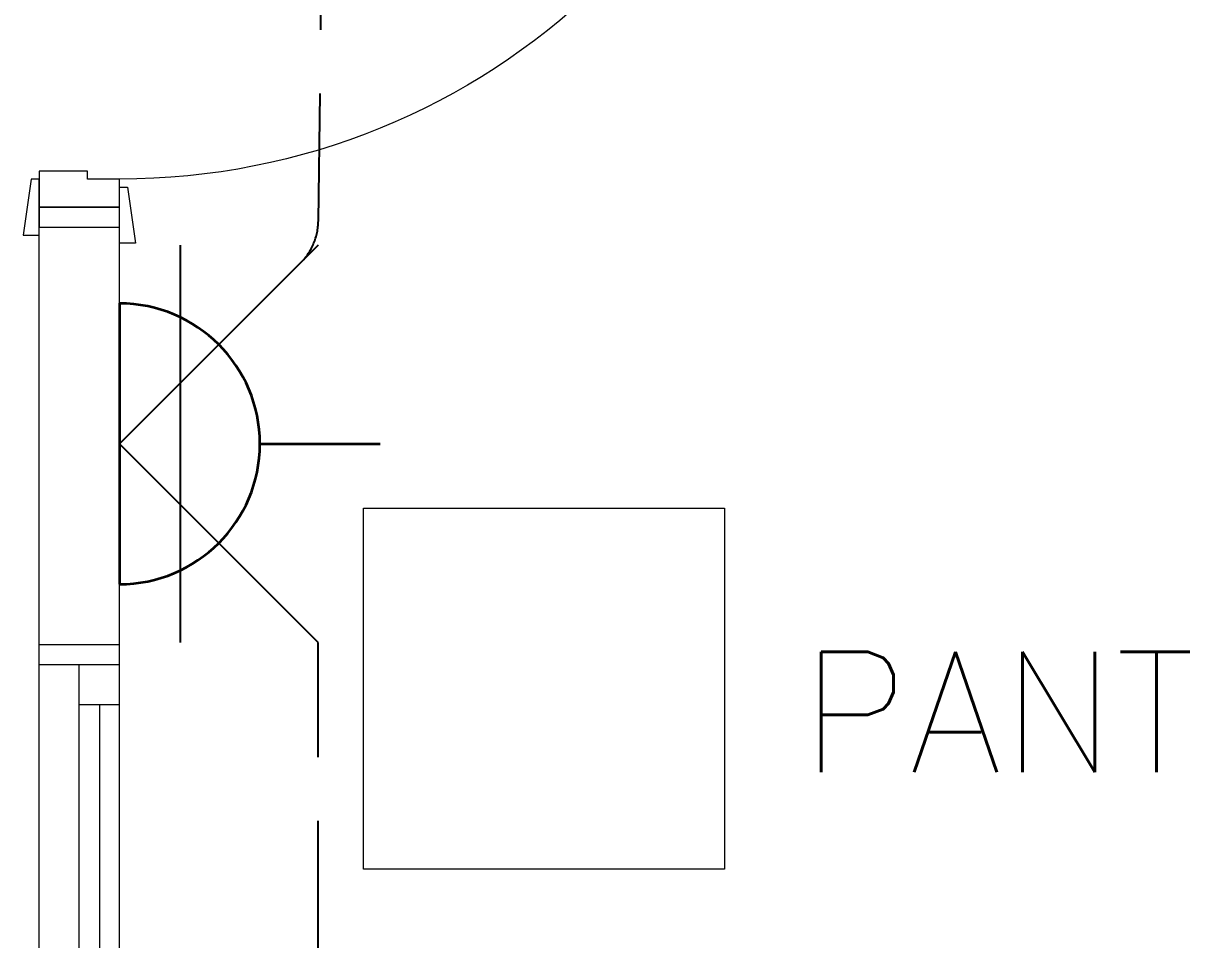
# Model space of a CAD drawing. Header units: inches. Extents: x -12418 to 57169, y -29325 to 19878.
# Drawn here: x 10378 to 11822, y -6716 to -5573 of the extents above; entities that cross this region are included whole.
import ezdxf
from ezdxf.enums import TextEntityAlignment as Align

# ---------------------------------------------------------------- set-up
doc = ezdxf.new("R2010")
doc.units = ezdxf.units.IN
doc.header["$LTSCALE"] = 25
doc.header["$MEASUREMENT"] = 0
doc.linetypes.add('DASHDOT', pattern=[25.4, 12.7, -6.35, 0, -6.35])
doc.linetypes.add('HIDDEN', pattern=[9.525, 6.35, -3.175])
doc.layers.get('0').update_dxf_attribs({"color": 8})
doc.layers.get('Defpoints').update_dxf_attribs({"color": 8})
for name, color, linetype, lineweight in [('00-Ground Floor$0$72_EGR_BASE_TEXT', 252, 'Continuous', 5), ('00-Ground Floor$0$Aluminum', 251, 'Continuous', 5), ('00-Ground Floor$0$LOADING', 253, 'Continuous', 5), ('00-Ground Floor$0$Walls', 251, 'Continuous', 5), ('00-Ground Floor$0$Wooden Joinery', 251, 'Continuous', 5), ('E-LITE-CLNG-CNDT', 6, 'DASHDOT', 35), ('E-LITE-EXIT-NUMB', 6, 'Continuous', 25), ('E-POWR-FLOR-CNDT', 6, 'HIDDEN', 25), ('E-POWR-WALL @ 100', 4, 'Continuous', 35)]:
    doc.layers.add(name, color=color, linetype=linetype, lineweight=lineweight)
doc.styles.add('00-Ground Floor$0$SIMPLEX', font='SIMPLEX.shx', dxfattribs={"height": 150})
doc.styles.add('DC_Simplex', font='SIMPLEX.shx', dxfattribs={"width": 0.7})

# ---------------------------------------------------------------- blocks, each defined once
blk = doc.blocks.new('00-Ground Floor$0$A$C72370EFE')
at = {"layer": '00-Ground Floor$0$Wooden Joinery'}
for p, q in [((-0.01, -0.04), (-0.02, -0.04)), ((-0.01, -0.03), (-0.01, -0.07)), ((0, -0.03), (-0.01, -0.03)), ((0.04, -0.03), (0.05, -0.03)), ((0.05, -0.03), (0.05, -0.07)), ((0.05, -0.04), (0.06, -0.04)), ((-0.05, -0.07), (-0.05, -0.16)), ((-0.03, -0.07), (-0.03, -0.16)), ((-0.01, -0.06), (-0.02, -0.06)), ((0, -0.07), (-0.01, -0.07)), ((0.04, -0.07), (0.05, -0.07)), ((0.05, -0.06), (0.06, -0.06)), ((0.07, -0.07), (0.07, -0.16)), ((0.09, -0.07), (0.09, -0.16)), ((-0.01, -0.17), (-0.02, -0.17)), ((-0.01, -0.17), (-0.01, -0.19)), ((0.05, -0.17), (0.06, -0.17)), ((0.05, -0.17), (0.05, -0.19)), ((-0.01, -0.19), (-0.02, -0.19)), ((0.05, -0.19), (0.06, -0.19))]:
    blk.add_line(p, q, dxfattribs=at)
for centre, radius, start, end in [((-0.02, -0.07), 0.03, 90, 180), ((0.06, -0.07), 0.03, 0, 90), ((-0.02, -0.07), 0.01, 90, 180), ((0.06, -0.07), 0.01, 0, 90), ((-0.02, -0.16), 0.03, 180, 270), ((-0.02, -0.16), 0.01, 180, 270), ((0.06, -0.16), 0.01, 270, 0), ((0.06, -0.16), 0.03, 270, 0)]:
    blk.add_arc(centre, radius, start, end, dxfattribs=at)
blk = doc.blocks.new('00-Ground Floor$0$A$C5DAD61B4')
at = {"layer": '00-Ground Floor$0$Wooden Joinery'}
for points in [[(80, 959.1), (80, 969.1), (10, 979.1), (10, 959.1)], [(940, 959.1), (940, 969.1), (1010, 979.1), (1010, 959.1)], [(70, 859.1), (70, 849.1), (0, 839.1), (0, 859.1)], [(120, 859.1), (120, 0), (80, 0), (80, 859.1)], [(950, 859.1), (950, 849.1), (1020, 839.1), (1020, 859.1)]]:
    blk.add_lwpolyline(points, close=True, dxfattribs=at)
for points in [[(45, 859.1), (45, 959.1), (20, 959.1), (20, 859.1), (45, 859.1)], [(45, 859.1), (80, 859.1), (80, 899.1), (90, 899.1), (90, 959.1), (45, 959.1), (45, 859.1)], [(975, 859.1), (940, 859.1), (940, 899.1), (930, 899.1), (930, 959.1), (975, 959.1), (975, 859.1)], [(975, 859.1), (975, 959.1), (1000, 959.1), (1000, 859.1), (975, 859.1)]]:
    blk.add_lwpolyline(points, dxfattribs=at)
blk.add_arc((80, 859.1), 860, 272.666, 0, dxfattribs=at)
at = {"layer": '00-Ground Floor$0$Wooden Joinery', "xscale": 999.9999999998854, "yscale": 999.9999999998854, "zscale": 999.9999999998854, "rotation": 180}
blk.add_blockref('00-Ground Floor$0$A$C72370EFE', (120, 0), dxfattribs=at)
blk = doc.blocks.new('00-Ground Floor')
at = {"layer": '00-Ground Floor$0$Aluminum'}
for p, q in [((10397.9, -7547.4, 0), (10397.9, -6347.4, 0)), ((10497.9, -7547.4, 0), (10497.9, -6347.4, 0)), ((10397.9, -6372.4, 0), (10497.9, -6372.4, 0)), ((10447.9, -7522.4, 0), (10447.9, -6372.4, 0)), ((10447.9, -6422.4, 0), (10497.9, -6422.4, 0)), ((10472.9, -6422.4, 0), (10472.9, -7472.4, 0))]:
    blk.add_line(p, q, dxfattribs=at)
at = {"layer": '00-Ground Floor$0$LOADING'}
blk.add_lwpolyline([(10802, -6177.6), (11252, -6177.6), (11252, -6627.6), (10802, -6627.6)], close=True, dxfattribs=at)
at = {"layer": '00-Ground Floor$0$Walls'}
for p, q in [((10397.9, -5827.4, 0), (10497.9, -5827.4, 0)), ((10397.9, -6347.4, 0), (10397.9, -5837.4, 0)), ((10497.9, -6347.4, 0), (10497.9, -5847.4, 0)), ((10397.9, -6347.4, 0), (10497.9, -6347.4, 0))]:
    blk.add_line(p, q, dxfattribs=at)
at = {"layer": '00-Ground Floor$0$Wooden Joinery', "xscale": -1, "rotation": 90}
blk.add_blockref('00-Ground Floor$0$A$C5DAD61B4', (11357, -4827.4, 0), dxfattribs=at)
at = {"layer": '00-Ground Floor$0$72_EGR_BASE_TEXT', "insert": (12288.7, -6356.9), "char_height": 150, "attachment_point": 2, "style": '00-Ground Floor$0$SIMPLEX'}
blk.add_mtext('PANTRY / LOUNGE', dxfattribs=at)
blk = doc.blocks.new('*U46')
blk.add_line((0, -1.75), (0, -3.25))
blk.add_lwpolyline([(-1.75, 0, 1), (1.75, 0)], format="xyb", close=True)
at = {"layer": 'Defpoints'}
for p, q in [((-2.475, -2.475), (0, 0)), ((2.475, -2.475), (0, 0)), ((2.475, -0.758), (-2.475, -0.758))]:
    blk.add_line(p, q, dxfattribs=at)
at = {"layer": 'E-LITE-EXIT-NUMB', "style": 'DC_Simplex', "width": 0.7, "flags": 8}
blk.add_attdef('TYPE', text='', height=2, rotation=360, dxfattribs=at).set_placement((-2.682, 5.238), align=Align.RIGHT)
blk.add_attdef('CIRCUIT', (2.682, 5.238), '', height=2, rotation=360, dxfattribs=at)

msp = doc.modelspace()

# ---------------------------------------------------------------- linework, layer by layer
at = {"layer": 'E-POWR-FLOR-CNDT'}
msp.add_lwpolyline([(10621.7, -5973.7), (10723.9, -5871.5, 0.195533), (10745.8, -5819.4), (10770.1, -3952.6, -0.410407), (10845.1, -3878.6), (19150.5, -3878.6, 0.414214), (19225.5, -3803.6), (19225.5, -3353.9, -0.342218), (19281.8, -3281.3), (19849.5, -3204.6)], format="xyb", dxfattribs=at)
at = {"layer": 'E-POWR-FLOR-CNDT', "elevation": 0}
msp.add_lwpolyline([(12184.7, -8364.2), (12050.4, -8229.9), (10820.4, -8229.9, -0.414214), (10745.4, -8154.9), (10745.4, -6344.9), (10621.7, -6221.2)], format="xyb", dxfattribs=at)

# ---------------------------------------------------------------- block references
at = {"layer": 'E-LITE-CLNG-CNDT'}
msp.add_blockref('00-Ground Floor', (0, 0), dxfattribs=at)
at = {"layer": 'E-POWR-WALL @ 100', "xscale": 100, "yscale": 100, "zscale": 100, "rotation": 90.00000000000001}
msp.add_blockref('*U46', (10497.9, -6097.4, 0), dxfattribs=at)

doc.saveas('drawing.dxf')
